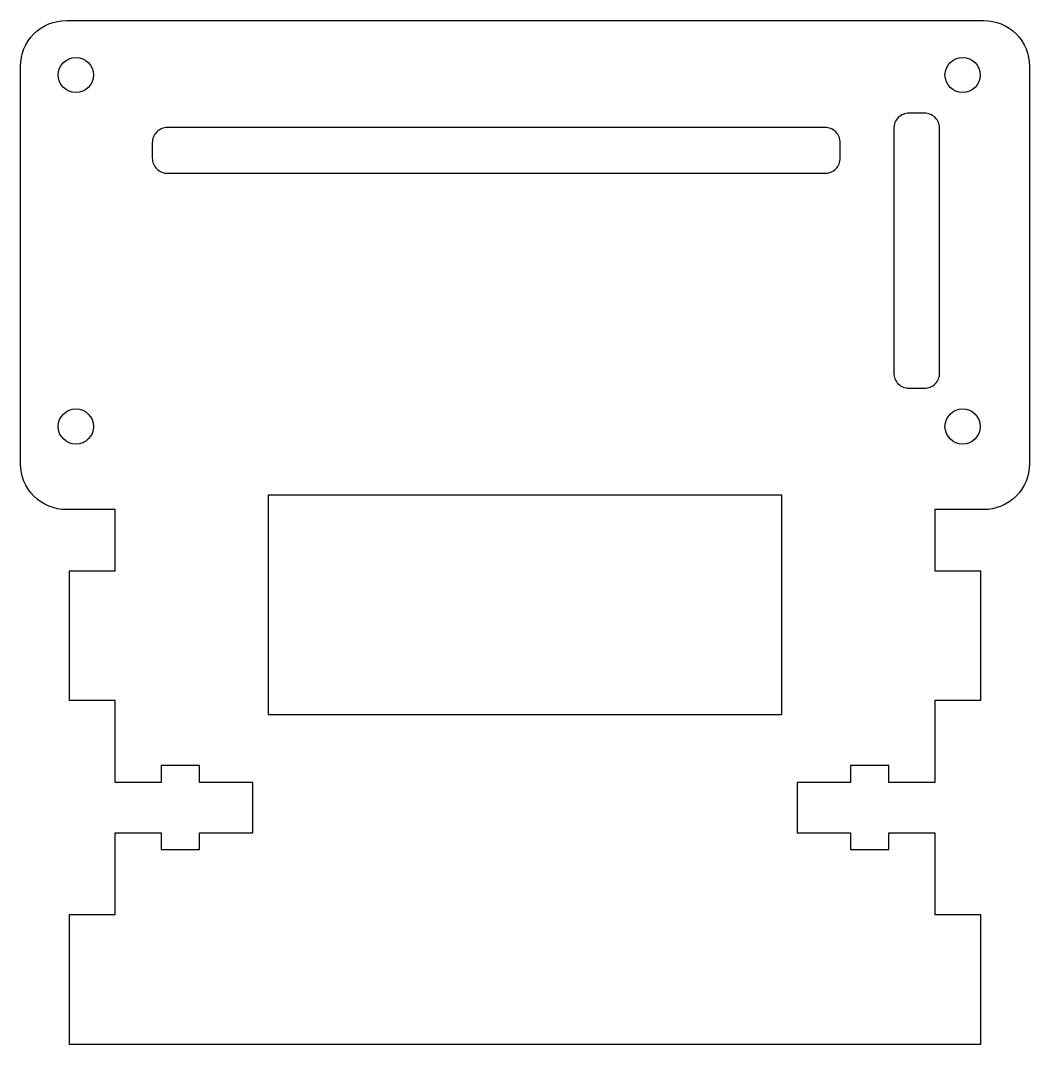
# Model space of a CAD drawing. Header units: millimetres. Extents: x 22.4 to 88.4, y 74 to 141.
import ezdxf

# ---------------------------------------------------------------- set-up
doc = ezdxf.new("R2010")
doc.units = ezdxf.units.MM
doc.layers.get('0').update_dxf_attribs({"linetype": 'CONTINUOUS'})

msp = doc.modelspace()

# ---------------------------------------------------------------- linework, layer by layer
for points in [[(25.4, 109.037, -0.414214), (22.4, 112.037), (22.4, 138.037, -0.414214), (25.4, 141.037), (85.4, 141.037, -0.414214), (88.4, 138.037), (88.4, 112.037, -0.414214), (85.4, 109.037), (82.2, 109.037), (82.2, 105.037), (85.2, 105.037), (85.2, 96.537), (82.2, 96.537), (82.2, 91.187), (79.2, 91.187), (79.2, 92.287), (76.7, 92.287), (76.7, 91.187), (73.2, 91.187), (73.2, 87.887), (76.7, 87.887), (76.7, 86.787), (79.2, 86.787), (79.2, 87.887), (82.2, 87.887), (82.2, 82.537), (85.2, 82.537), (85.2, 74.037), (25.6, 74.037), (25.6, 82.537), (28.6, 82.537), (28.6, 87.887), (31.6, 87.887), (31.6, 86.787), (34.1, 86.787), (34.1, 87.887), (37.6, 87.887), (37.6, 91.187), (34.1, 91.187), (34.1, 92.287), (31.6, 92.287), (31.6, 91.187), (28.6, 91.187), (28.6, 96.537), (25.6, 96.537), (25.6, 105.037), (28.6, 105.037), (28.6, 109.037)], [(81.522, 134.972), (80.522, 134.972, 0.414214), (79.522, 133.972), (79.522, 117.972, 0.414214), (80.522, 116.972), (81.522, 116.972, 0.414214), (82.522, 117.972), (82.522, 133.972, 0.414214)], [(75.022, 134.037), (32.022, 134.037, 0.414214), (31.022, 133.037), (31.022, 132.037, 0.414214), (32.022, 131.037), (75.022, 131.037, 0.414214), (76.022, 132.037), (76.022, 133.037, 0.414214)]]:
    msp.add_lwpolyline(points, format="xyb", close=True)
msp.add_lwpolyline([(38.6, 109.972), (38.6, 95.62), (72.2, 95.62), (72.2, 109.972)], close=True)
for centre in [(26.022, 137.472), (84.022, 137.472), (26.022, 114.472), (84.022, 114.472)]:
    msp.add_circle(centre, 1.15)

doc.saveas('drawing.dxf')
